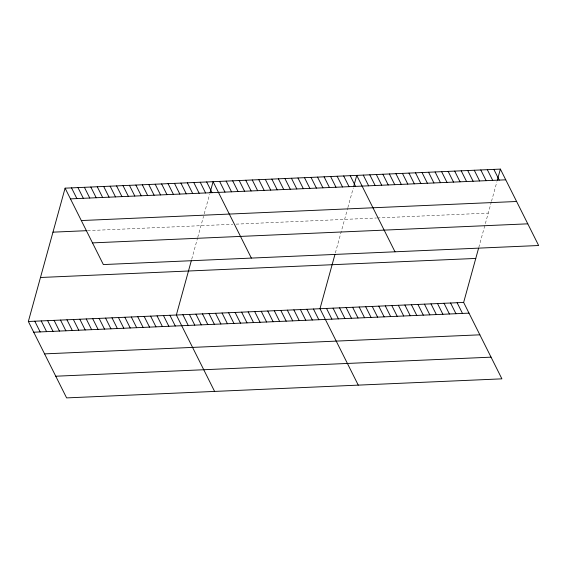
<?xml version="1.0" encoding="UTF-8"?>
<svg xmlns="http://www.w3.org/2000/svg" width="567" height="567" viewBox="0 0 567 567"><rect width="100%" height="100%" fill="white"/><g stroke="black" fill="none" stroke-linecap="round" stroke-linejoin="round"><path stroke-width="0.43" stroke-dasharray="2.83 2.13" d="M191.717 259.261L197.5 238.268M197.727 237.431L203.567 216.254M204.212 213.894L209.627 194.254M335.359 252.967L347.649 208.387M347.862 207.607L353.276 187.96M478.775 247.517L491.291 202.1M491.511 201.313L496.926 181.674M87.552 230.641L232.796 224.284M236.063 224.142L376.445 217.997M377.261 217.962L488.265 213.1"/><path stroke-width="0.85" d="M478.548 248.36L463.643 302.431L501.908 378.841L66.615 397.899L28.35 321.489L65.092 188.159L500.385 169.101L538.65 245.511L103.357 264.569L65.092 188.159M191.249 260.933L176.351 315.011L214.609 391.421M210.059 192.681L213.093 181.681L251.358 258.091M334.899 254.647L319.994 308.717L358.259 385.128M353.709 186.394L356.742 175.394L395.001 251.798M497.358 180.1L500.385 169.101M70.457 198.868L505.75 179.81M81.315 220.549L516.608 201.491M52.965 232.158L86.751 230.677M92.499 242.889L527.792 223.83M40.477 277.49L475.77 258.432M28.35 321.489L463.643 302.431M33.715 332.198L469.008 313.14M44.573 353.879L479.866 334.821M55.757 376.219L491.05 357.16M493.857 169.384L499.222 180.1M487.329 169.675L492.695 180.384M480.802 169.958L486.16 180.667M474.267 170.249L479.632 180.958M467.74 170.532L473.105 181.242M461.212 170.816L466.577 181.525M454.684 171.106L460.043 181.816M448.15 171.39L453.515 182.099M441.622 171.673L446.987 182.383M435.095 171.964L440.46 182.673M428.567 172.248L433.925 182.957M422.032 172.531L427.398 183.24M415.505 172.822L420.87 183.531M408.977 173.105L414.342 183.814M402.442 173.389L407.808 184.098M395.915 173.679L401.28 184.388M457.115 302.714L462.481 313.423M389.387 173.963L394.752 184.672M450.588 303.005L455.946 313.714M382.86 174.246L388.218 184.955M444.053 303.288L449.418 313.998M376.325 174.537L381.69 185.246M437.526 303.572L442.891 314.281M369.797 174.82L375.163 185.529M430.998 303.862L436.363 314.572M363.27 175.104L368.635 185.813M424.47 304.146L429.829 314.855M417.936 304.429L423.301 315.139M350.208 175.678L355.573 186.387M411.408 304.72L416.773 315.429M343.68 175.961L349.045 186.671M404.881 305.003L410.246 315.713M337.152 176.252L342.518 186.961M398.353 305.287L403.711 315.996M330.625 176.535L335.983 187.245M391.818 305.578L397.183 316.287M324.09 176.819L329.455 187.528M385.291 305.861L390.656 316.57M317.563 177.11L322.928 187.819M378.763 306.145L384.128 316.854M311.035 177.393L316.4 188.102M372.236 306.435L377.594 317.144M304.507 177.677L309.865 188.386M365.701 306.719L371.066 317.428M297.973 177.967L303.338 188.676M359.173 307.002L364.538 317.711M291.445 178.251L296.81 188.96M352.646 307.293L358.011 318.002M284.918 178.534L290.283 189.243M346.118 307.576L351.476 318.285M278.39 178.825L283.748 189.534M339.583 307.86L344.949 318.569M271.855 179.108L277.22 189.817M333.056 308.15L338.421 318.86M265.328 179.392L270.693 190.101M326.528 308.434L331.893 319.143M258.8 179.682L264.165 190.392M252.272 179.966L257.631 190.675M313.466 309.008L318.831 319.717M245.738 180.249L251.103 190.966M306.938 309.291L312.304 320.001M239.21 180.54L244.575 191.249M300.411 309.575L305.769 320.291M232.683 180.823L238.048 191.533M293.876 309.865L299.241 320.575M226.155 181.107L231.513 191.823M287.349 310.149L292.714 320.858M219.62 181.397L224.986 192.107M280.821 310.433L286.186 321.149M274.293 310.723L279.651 321.432M206.657 181.964L212.023 192.674M267.759 311.007L273.124 321.716M200.222 182.241L205.587 192.957M261.231 311.29L266.596 322.006M193.786 182.524L199.152 193.234M254.703 311.581L260.069 322.29M187.351 182.808L192.716 193.517M248.176 311.864L253.534 322.573M180.923 183.091L186.281 193.801M241.641 312.148L247.006 322.864M174.487 183.368L179.845 194.084M235.114 312.438L240.479 323.147M168.052 183.651L173.41 194.361M228.586 312.722L233.951 323.431M161.616 183.935L166.981 194.644M222.058 313.005L227.417 323.722M155.181 184.218L160.546 194.928M215.524 313.296L220.889 324.005M148.745 184.495L154.111 195.211M208.996 313.579L214.361 324.289M142.31 184.778L147.675 195.487M202.469 313.863L207.834 324.579M135.874 185.062L141.24 195.771M195.941 314.153L201.299 324.863M129.439 185.345L134.804 196.054M189.406 314.437L194.772 325.146M123.004 185.622L128.369 196.338M182.879 314.72L188.244 325.437M116.568 185.905L121.933 196.614M110.14 186.189L115.498 196.898M169.916 315.287L175.281 326.004M103.704 186.472L109.062 197.181M163.48 315.571L168.846 326.28M97.269 186.749L102.634 197.465M157.045 315.854L162.41 326.564M90.833 187.032L96.199 197.741M150.609 316.138L155.975 326.847M84.398 187.316L89.763 198.025M144.174 316.414L149.539 327.131M77.963 187.599L83.328 198.308M137.738 316.698L143.104 327.407M71.527 187.875L76.892 198.592M131.303 316.981L136.668 327.691M124.875 317.265L130.233 327.974M118.439 317.541L123.797 328.258M112.004 317.825L117.369 328.534M105.568 318.108L110.934 328.817M99.133 318.392L104.498 329.101M92.697 318.668L98.063 329.384M86.262 318.952L91.627 329.661M79.827 319.235L85.192 329.944M73.391 319.519L78.756 330.228M66.956 319.795L72.321 330.511M60.527 320.079L65.885 330.788M54.092 320.362L59.45 331.071M47.656 320.646L53.014 331.355M41.221 320.922L46.586 331.638M34.785 321.205L40.151 331.915"/></g></svg>
